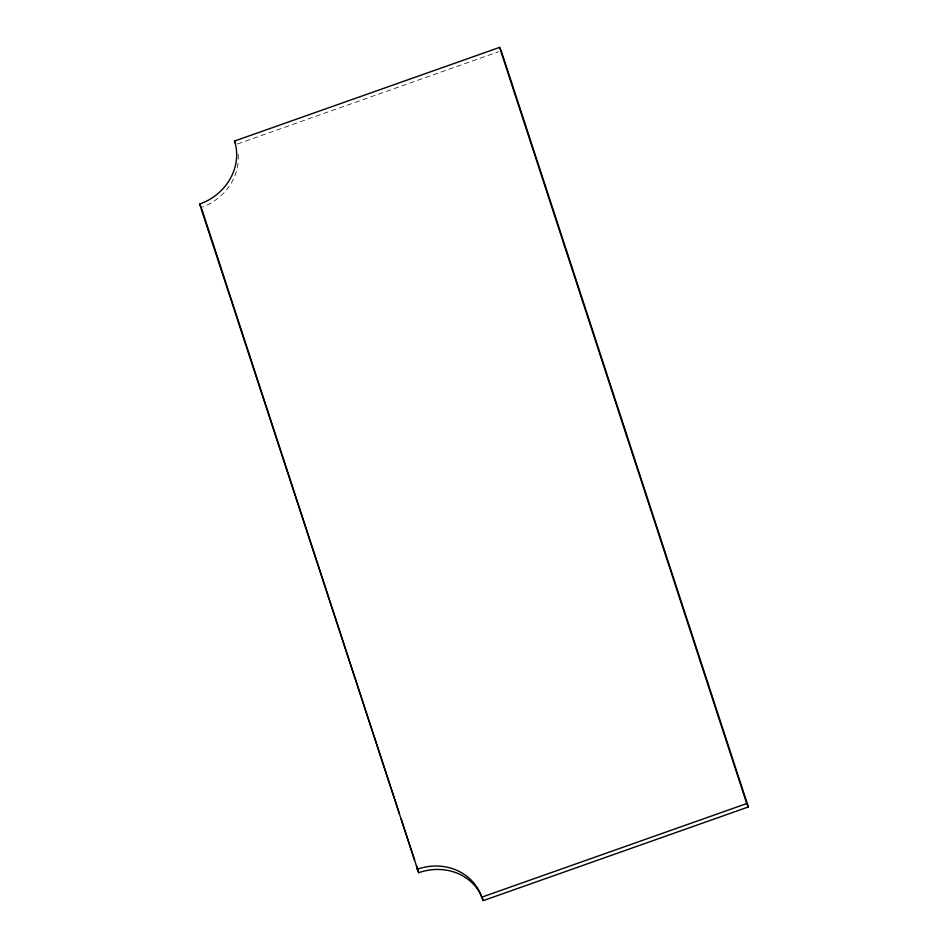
<?xml version="1.0" encoding="UTF-8"?>
<svg xmlns="http://www.w3.org/2000/svg" width="948" height="948" viewBox="0 0 948 948"><rect width="100%" height="100%" fill="white"/><g stroke="black" fill="none" stroke-linecap="round" stroke-linejoin="round"><path stroke-width="0.71" stroke-dasharray="4.74 3.56" d="M237.533 143.954L498.423 51.773M238.149 154.394A52.815 47.755 -25.6 0 1 238.173 161.741M238.031 163.174A52.815 47.755 -25.6 0 1 202.623 206.972"/><path stroke-width="1.42" d="M234.512 141.051L499.596 47.4L501.219 50.789L748.363 806.949L483.279 900.6A52.815 47.755 -25.6 0 0 418.696 872.717L199.637 204.081A52.815 47.755 -25.6 0 0 234.512 141.051L235.59 143.314M417.061 869.316A52.815 47.755 -25.6 0 1 481.655 897.211L746.74 803.549L748.363 806.949M199.637 204.081L201.26 207.482M481.655 897.211L483.279 900.6M499.596 47.4L746.74 803.549M201.723 208.88L399.381 813.645M401.229 819.262L414.549 860.049M416.397 865.678L418.696 872.717"/></g></svg>
